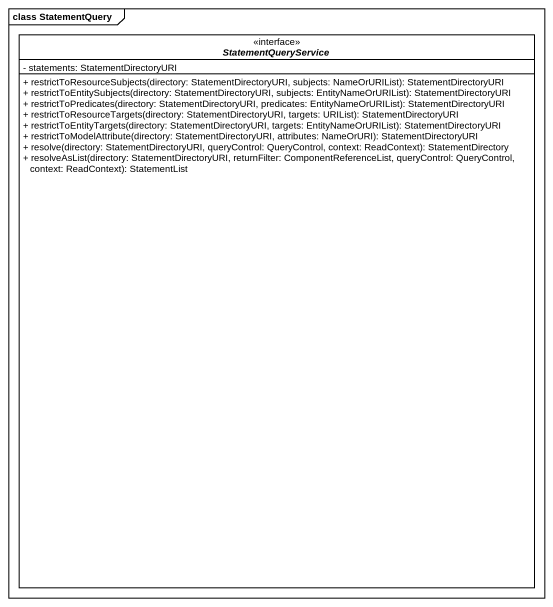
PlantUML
@startuml
mainframe class StatementQuery
hide circle
hide empty members
skinparam classAttributeIconSize 0
interface StatementQueryService <<interface>> {
  - statements: StatementDirectoryURI
  + restrictToResourceSubjects(directory: StatementDirectoryURI, subjects: NameOrURIList): StatementDirectoryURI
  + restrictToEntitySubjects(directory: StatementDirectoryURI, subjects: EntityNameOrURIList): StatementDirectoryURI
  + restrictToPredicates(directory: StatementDirectoryURI, predicates: EntityNameOrURIList): StatementDirectoryURI
  + restrictToResourceTargets(directory: StatementDirectoryURI, targets: URIList): StatementDirectoryURI
  + restrictToEntityTargets(directory: StatementDirectoryURI, targets: EntityNameOrURIList): StatementDirectoryURI
  + restrictToModelAttribute(directory: StatementDirectoryURI, attributes: NameOrURI): StatementDirectoryURI
  + resolve(directory: StatementDirectoryURI, queryControl: QueryControl, context: ReadContext): StatementDirectory
  + resolveAsList(directory: StatementDirectoryURI, returnFilter: ComponentReferenceList, queryControl: QueryControl, context: ReadContext): StatementList
}
@enduml
